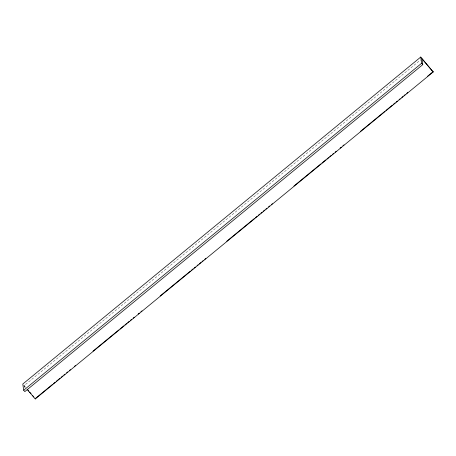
<?xml version="1.0" encoding="UTF-8"?>
<svg xmlns="http://www.w3.org/2000/svg" width="456" height="456" viewBox="0 0 456 456"><rect width="100%" height="100%" fill="white"/><g stroke="black" fill="none" stroke-linecap="round" stroke-linejoin="round"><path stroke-width="0.34" stroke-dasharray="2.28 1.71" d="M24.288 387.685L24.008 385.73L420.295 60.112M23.718 385.103L25.559 387.264M24.008 385.73L25.81 387.845"/><path stroke-width="0.68" d="M433.2 71.98L420.74 57.046L22.8 384.02L23.683 390.245L24.846 391.601L422.786 64.632L421.948 58.756L433.2 71.98L35.26 398.954L27.16 389.43M23.683 390.245L421.623 63.27L420.74 57.046M52.275 384.585L35.209 398.607L35.26 398.954M53.375 383.678L55.022 382.322M56.128 381.421L59.975 378.252M61.081 377.351L62.728 375.995M63.829 375.088L64.934 374.182M66.582 372.826L67.682 371.919M69.335 370.563L70.435 369.662M74.288 366.493L75.388 365.592M93.001 351.12L118.873 329.865M119.974 328.958L123.827 325.795M124.927 324.889L126.574 323.532M127.68 322.626L129.327 321.269M130.427 320.368L131.533 319.462M133.18 318.106L134.281 317.199M138.134 314.036L139.234 313.13M140.887 311.773L141.987 310.867M160.153 295.944L190.426 271.069M191.526 270.169L193.173 268.812M194.279 267.906L195.379 266.999M197.026 265.643L198.126 264.742M199.232 263.836L200.879 262.479M201.98 261.573L203.085 260.672M204.733 259.316L205.833 258.409M226.752 241.224L254.271 218.612M255.371 217.706L257.024 216.349M258.125 215.443L259.772 214.086M260.872 213.186L261.978 212.279M263.078 211.373L264.725 210.016M265.831 209.116L266.931 208.21M268.578 206.853L269.678 205.947M271.331 204.59L272.431 203.69M293.898 186.048L320.87 163.886M321.97 162.986L325.823 159.817M326.923 158.916L328.577 157.559M329.677 156.653L331.324 155.296M332.43 154.39L333.53 153.49M335.177 152.133L336.277 151.227M340.13 148.063L341.236 147.157M342.883 145.8L343.984 144.894M360.496 131.328L384.716 111.429M385.816 110.523L392.422 105.097M393.522 104.19L395.175 102.834M396.275 101.933L397.375 101.027M399.023 99.67L400.129 98.764M401.776 97.407L402.876 96.507M403.982 95.6L405.082 94.694M406.729 93.337L407.829 92.437M427.648 76.152L433.149 71.632M421.623 63.27L422.786 64.632M27.394 389.424L28.774 391.043M29.697 392.12L31.071 393.745M32.45 395.363L33.829 396.982"/></g></svg>
